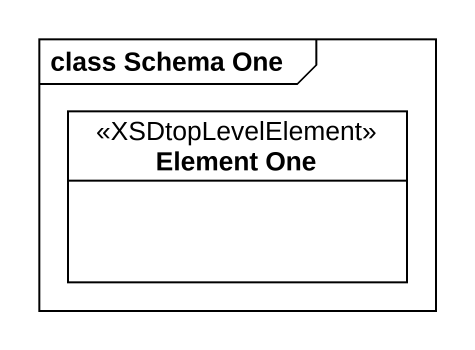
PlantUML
@startuml
mainframe class Schema One
hide circle
hide empty members
class "Element One" as Element_One <<XSDtopLevelElement>>
@enduml
